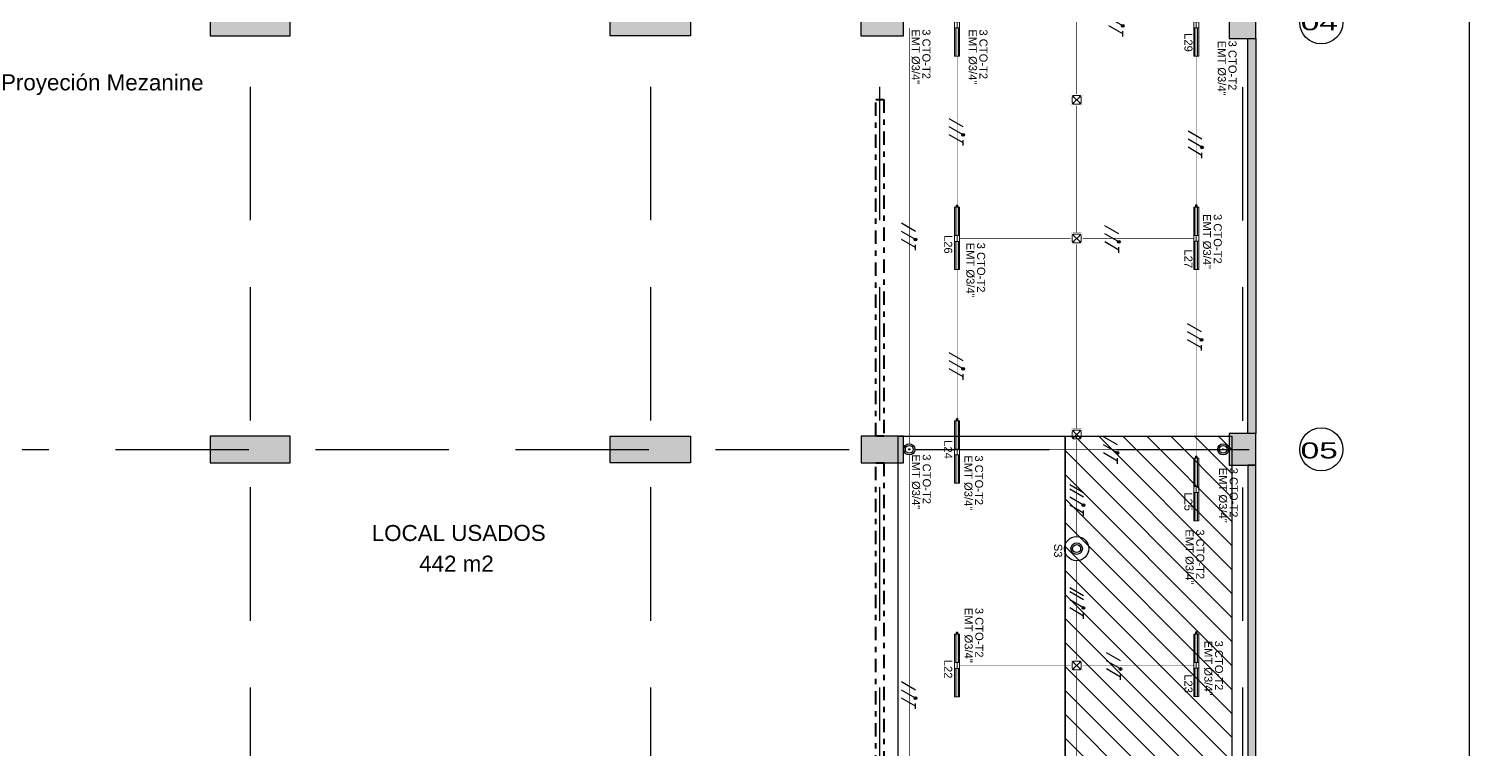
# Model space of a CAD drawing. Header units: metres. Extents: x 86 to 503, y -25 to 1141.
# Drawn here: x 204.67 to 231.67, y 149.17 to 162.66 of the extents above; entities that cross this region are included whole.
import ezdxf
from ezdxf.enums import TextEntityAlignment as Align
from ezdxf.lldxf.tags import DXFTag

# ---------------------------------------------------------------- set-up
doc = ezdxf.new("R2010")
doc.units = ezdxf.units.M
doc.linetypes.add('DASHDOT2', pattern=[0.5, 0.25, -0.125, 0, -0.125])
doc.linetypes.add('LÍNEAS_OCULTASX2', pattern=[0.75, 0.5, -0.25])
for name, color, linetype in [('-ALAMBRADO', 7, 'Continuous'), ('1amobla', 2, 'Continuous'), ('AREA PARQUEO', 253, 'Continuous'), ('CAJA DE PASO', 86, 'Continuous'), ('GG_ILUMINACIÓN 04', 210, 'Continuous'), ('GG_PISO 1', 251, 'Continuous'), ('SENSOR MOVIMIENTO', 3, 'Continuous'), ('sensores', 3, 'Continuous')]:
    doc.layers.add(name, color=color, linetype=linetype)
for name, color, linetype, lineweight in [('-CN-GYD-INTERRUPTORES DE PARED', 3, 'Continuous', 20), ('-CN-GYD-LUMINARIA LED HERMETICA', 1, 'Continuous', 5), ('-CN-GYD-TUBERÍA PRINCIPAL ILUMINACION', 5, 'Continuous', 5), ('-CN-GYD-TUBERÍA TOMACORRIENTE PVC', 86, 'Continuous', 18), ('_TEXTO', 7, 'Continuous', 9), ('Piso', 253, 'Continuous', 30), ('TEXTOS', 250, 'Continuous', 20)]:
    doc.layers.add(name, color=color, linetype=linetype, lineweight=lineweight)
doc.layers.add('JCA_HATCH 254', color=7, linetype='Continuous', true_color=0xc2c2c2)
doc.layers.add('Muro', color=7, linetype='Continuous', lineweight=40, true_color=0x424242)
doc.styles.add('CORPORATIVO', font='simplex.shx')
doc.styles.get("Standard").update_dxf_attribs({"font": 'arial.ttf'})
doc.styles.add('style2', font='arial.ttf', dxfattribs={"width": 1.5})
tags = doc.linetypes.add('EMT_LINE', pattern='A,0.5,-0.2,["EMT",Standard,S=0.1,R=0,X=-0.1,Y=-0.05],-0.25', length=0.95).pattern_tags.tags
tags[6] = DXFTag(74, 10)
pattern_1 = [(270, (73.633, -1.35), (10.40324, -6.00631), [1.50158, -10.51105]), (360, (73.6335, -2.101), (10.40324, 6.00631), [0.75079, -20.05569]), (360, (73.6335, -2.289), (10.40324, 6.00631), [0.60063, -20.20584]), (360, (73.6335, -1.9134), (10.40324, 6.00631), [0.60063, -20.20584]), (330, (73.633, -2.477), (10.40324, 6.00631), [0.4805, -11.53212]), (30, (73.633, -1.726), (4e-09, 12.01262), [0.4805, -11.53212])]

# ---------------------------------------------------------------- blocks, each defined once
blk = doc.blocks.new('GG_HERMETICA')
h = blk.add_hatch()
h.set_pattern_fill('SWAMP', color=252, scale=0.472938, angle=270)
h.set_pattern_definition(pattern_1)
h.paths.add_polyline_path([(-20, -30), (-20, 17), (-550, 17), (-550, -30)])
h = blk.add_hatch()
h.set_pattern_fill('SWAMP', color=252, scale=0.472938, angle=270)
h.set_pattern_definition(pattern_1)
h.paths.add_polyline_path([(620, -30), (620, 17), (90, 17), (90, -30)])
at = {"layer": '-CN-GYD-INTERRUPTORES DE PARED', "color": 1, "extrusion": (0, 0, -1)}
for p, q in [((-550, -53), (-550, 40)), ((-550, 40), (-525, 40)), ((-525, 40), (-20, 40)), ((90, 40), (620, 40)), ((620, 40), (620, -53)), ((-20, -53), (-550, -53)), ((594, -53), (90, -53)), ((620, -53), (594, -53))]:
    blk.add_line(p, q, dxfattribs=at)
at = {"layer": '-CN-GYD-INTERRUPTORES DE PARED', "color": 1}
for p, q in [((90, 40), (-20, 40)), ((-20, 40), (-20, -53)), ((90, -53), (90, 40)), ((622, 6), (620, 6)), ((620, 6), (620, -6)), ((622, 10), (623, 11)), ((622, 8), (622, 10)), ((622, 7), (622, 8)), ((622, 5), (622, 7)), ((622, -6), (622, 6)), ((623, 4), (622, 5)), ((622, -3), (623, 1)), ((623, 11), (623, 11)), ((623, 11), (630, 11)), ((623, 1), (623, 4)), ((623, 1), (623, 1)), ((630, 11), (630, 6)), ((630, 6), (631, 6)), ((631, 6), (631, 9)), ((631, 9), (639, 9)), ((639, 9), (639, 6)), ((639, 6), (640, 6)), ((640, 10), (650, 10)), ((640, 6), (640, 10)), ((650, 10), (652, 8)), ((652, 8), (656, 8)), ((656, 8), (658, 8)), ((658, 8), (661, 5)), ((661, 5), (661, -6)), ((-20, -6), (90, -6)), ((620, -19), (620, -6)), ((622, -19), (620, -19)), ((622, -6), (622, -3)), ((622, -6), (622, -9)), ((622, -6), (622, -19)), ((622, -9), (623, -13)), ((623, -17), (622, -18)), ((622, -18), (622, -19)), ((622, -19), (622, -21)), ((622, -21), (622, -22)), ((622, -22), (623, -24)), ((623, -13), (623, -14)), ((623, -14), (623, -17)), ((623, -24), (623, -24)), ((623, -24), (630, -24)), ((630, -24), (630, -19)), ((630, -19), (631, -19)), ((631, -19), (631, -22)), ((631, -22), (639, -22)), ((639, -22), (639, -19)), ((639, -19), (640, -19)), ((640, -19), (640, -22)), ((640, -22), (650, -22)), ((650, -22), (652, -20)), ((652, -20), (656, -20)), ((656, -20), (658, -20)), ((658, -20), (661, -17)), ((661, -17), (661, -6))]:
    blk.add_line(p, q, dxfattribs=at)
for points in [[(623, 4), (630, 4)], [(623, 1), (630, 1)], [(629, 11), (629, 4), (629, 1), (629, -6)], [(630, 6), (630, -6)], [(631, 6), (631, -6)], [(639, 2), (631, 2)], [(639, 6), (639, -6)], [(640, 6), (640, -6)], [(640, 1), (650, 1), (650, 3), (640, 3)], [(650, 3), (652, 5)], [(650, 1), (652, -3)], [(652, 8), (652, -6)], [(-20, -53), (90, -53)], [(623, -14), (630, -14)], [(623, -17), (630, -17)], [(629, -24), (629, -17), (629, -14), (629, -6)], [(630, -19), (630, -6)], [(631, -19), (631, -6)], [(639, -15), (631, -15)], [(639, -19), (639, -6)], [(640, -19), (640, -6)], [(640, -14), (650, -14), (650, -15), (640, -15)], [(650, -14), (652, -10)], [(650, -15), (652, -17)], [(652, -20), (652, -6)]]:
    blk.add_lwpolyline(points, dxfattribs=at)
at = {"color": 1}
for points in [[(-20, 17), (-20, -30), (-550, -30), (-550, 17)], [(620, 17), (620, -30), (90, -30), (90, 17)]]:
    blk.add_lwpolyline(points, close=True, dxfattribs=at)
blk = doc.blocks.new('Caja de paso')
at = {"layer": '-CN-GYD-TUBERÍA TOMACORRIENTE PVC', "const_width": 0.00173}
blk.add_lwpolyline([(-0.111, 0.067), (-0.111, -0.067, 0.414214), (-0.067, -0.111), (0.067, -0.111, 0.414214), (0.111, -0.067), (0.111, 0.067, 0.414214), (0.067, 0.111), (-0.067, 0.111, 0.414214)], format="xyb", close=True, dxfattribs=at)
at = {"layer": '-CN-GYD-TUBERÍA TOMACORRIENTE PVC'}
blk.add_lwpolyline([(-0.057, -0.082), (0.057, -0.082, 0.414214), (0.082, -0.057), (0.082, 0.057, 0.414214), (0.057, 0.082), (-0.057, 0.082, 0.414214), (-0.082, 0.057), (-0.082, -0.057, 0.414214)], format="xyb", close=True, dxfattribs=at)
at = {"layer": '-CN-GYD-TUBERÍA TOMACORRIENTE PVC', "linetype": 'LÍNEAS_OCULTASX2'}
for points in [[(-0.057, 0.057), (0.057, -0.057)], [(0.057, 0.057), (-0.057, -0.057)]]:
    blk.add_lwpolyline(points, dxfattribs=at)
at = {"layer": '-CN-GYD-TUBERÍA TOMACORRIENTE PVC'}
for centre in [(-0.057, 0.057), (0.057, 0.057), (-0.057, -0.057), (0.057, -0.057)]:
    blk.add_circle(centre, 0.00665, dxfattribs=at)
blk = doc.blocks.new('Sensor 360º_')
at = {"layer": 'SENSOR MOVIMIENTO'}
for radius in [0.113, 0.054, 0.0375]:
    blk.add_circle((0, 0), radius, dxfattribs=at)
blk = doc.blocks.new('GG_BALA PISO 1')
at = {"lineweight": 5}
h = blk.add_hatch(dxfattribs=at)
h.set_pattern_fill('ANSI31', color=8, scale=10)
h.set_pattern_definition([(45, (0, 0), (-0.88388, 0.88388), [])])
edge = h.paths.add_edge_path()
edge.add_arc((0, 0), 4.51, 0, 360)
blk.add_circle((0, 0), 42)
at = {"color": 8}
for radius in [29.3, 4.51]:
    blk.add_circle((0, 0), radius, dxfattribs=at)
at = {"color": 7, "style": 'CORPORATIVO', "flags": 1}
for tag, p in [('TIPOCONTROL', (-45, 0)), ('CONTROL', (-45, 10)), ('ACTUADOR', (-45, -10))]:
    blk.add_attdef(tag, text='', height=2, dxfattribs=at).set_placement(p, align=Align.MIDDLE_RIGHT)
at = {"color": 7, "style": 'CORPORATIVO'}
blk.add_attdef('IDENTIFICACION', text='', height=2, dxfattribs=at).set_placement((0, 92), align=Align.BOTTOM_CENTER)
at = {"color": 7, "style": 'CORPORATIVO', "flags": 1}
for tag, p in [('FABRICANTE', (45, 16)), ('REFERENCIA', (45, 5)), ('LOCALIZACION', (45, -5)), ('POTENCIA', (45, -16))]:
    blk.add_attdef(tag, text='', height=2, dxfattribs=at).set_placement(p, align=Align.MIDDLE_LEFT)
at = {"color": 7, "style": 'CORPORATIVO'}
blk.add_attdef('CIRCUITO', text='', height=2, dxfattribs=at).set_placement((22, -101), align=Align.TOP_LEFT)
blk = doc.blocks.new('2x')
at = {"layer": '-ALAMBRADO'}
h = blk.add_hatch(color=256, dxfattribs=at)
edge = h.paths.add_edge_path()
edge.add_arc((0.075, 0.13), 0.025, 0, 360)
for p, q in [((-0.075, 0.13), (-0.225, -0.13)), ((0.075, 0.13), (-0.075, -0.13)), ((0.225, 0.13), (0.075, -0.13))]:
    blk.add_line(p, q, dxfattribs=at)
blk.add_lwpolyline([(0.275, 0.13), (0.175, 0.13)], dxfattribs=at)
blk.add_circle((0.075, 0.13), 0.025, dxfattribs=at)
blk = doc.blocks.new('*U50')
at = {"layer": '-ALAMBRADO'}
blk.add_blockref('2x', (0, 0), dxfattribs=at)
blk = doc.blocks.new('3x')
at = {"layer": '-ALAMBRADO'}
h = blk.add_hatch(color=256, dxfattribs=at)
edge = h.paths.add_edge_path()
edge.add_arc((0.078, 0.13), 0.025, 0, 360)
for p, q in [((-0.152, 0.13), (-0.302, -0.13)), ((-0.072, 0.13), (-0.222, -0.13)), ((0.078, 0.13), (-0.072, -0.13)), ((0.228, 0.13), (0.078, -0.13))]:
    blk.add_line(p, q, dxfattribs=at)
blk.add_lwpolyline([(0.278, 0.13), (0.178, 0.13)], dxfattribs=at)
blk.add_circle((0.078, 0.13), 0.025, dxfattribs=at)
blk = doc.blocks.new('*U62')
at = {"layer": '-ALAMBRADO'}
blk.add_blockref('3x', (0, 0), dxfattribs=at)
blk = doc.blocks.new('estructura etapa 3')
at = {"layer": 'GG_PISO 1'}
h = blk.add_hatch(color=256, dxfattribs=at)
h.paths.add_polyline_path([(-91.651, -6658.124), (-91.651, -6657.624), (-92.35, -6657.624), (-92.35, -6658.124)])
h.paths.add_polyline_path([(-49.354, -6658.124), (-49.354, -6657.624), (-50.055, -6657.624), (-50.055, -6658.124)])
h.paths.add_polyline_path([(-55.954, -6658.124), (-55.954, -6657.624), (-56.753, -6657.624), (-56.753, -6658.124)])
h.paths.add_polyline_path([(-76.45, -6659.124), (-76.95, -6659.124), (-76.95, -6657.624), (-76.45, -6657.624)])
h.paths.add_polyline_path([(-83.95, -6659.124), (-84.45, -6659.124), (-84.45, -6657.624), (-83.95, -6657.624)])
h.paths.add_polyline_path([(-60.452, -6659.124), (-60.952, -6659.124), (-60.952, -6657.624), (-60.452, -6657.624)])
h.paths.add_polyline_path([(-67.95, -6659.124), (-68.45, -6659.124), (-68.45, -6657.624), (-67.95, -6657.624)])
h.paths.add_polyline_path([(-91.85, -6668.199), (-91.851, -6667.599), (-92.35, -6667.599), (-92.349, -6668.199)])
h.paths.add_polyline_path([(-49.354, -6668.199), (-49.354, -6667.599), (-49.854, -6667.599), (-49.854, -6668.199)])
h.paths.add_polyline_path([(-55.954, -6668.149), (-55.954, -6667.649), (-56.854, -6667.649), (-56.854, -6668.149)])
h.paths.add_polyline_path([(-59.952, -6667.649), (-59.952, -6668.149), (-61.452, -6668.149), (-61.452, -6667.649)])
h.paths.add_polyline_path([(-75.95, -6667.649), (-75.95, -6668.149), (-77.45, -6668.149), (-77.45, -6667.649)])
h.paths.add_polyline_path([(-68.95, -6667.649), (-68.95, -6668.149), (-67.45, -6668.149), (-67.45, -6667.649)])
h.paths.add_polyline_path([(-84.95, -6667.649), (-84.95, -6668.149), (-83.45, -6668.149), (-83.45, -6667.649)])
h.paths.add_polyline_path([(-91.85, -6676.199), (-91.85, -6675.599), (-92.349, -6675.599), (-92.349, -6676.199)])
h.paths.add_polyline_path([(-49.354, -6676.199), (-49.354, -6675.599), (-49.854, -6675.599), (-49.854, -6676.199)])
h.paths.add_polyline_path([(-55.954, -6676.149), (-55.954, -6675.649), (-56.754, -6675.649), (-56.754, -6676.149)])
h.paths.add_polyline_path([(-59.952, -6675.649), (-59.952, -6676.149), (-61.452, -6676.149), (-61.452, -6675.649)])
h.paths.add_polyline_path([(-75.95, -6675.649), (-75.95, -6676.149), (-77.45, -6676.149), (-77.45, -6675.649)])
h.paths.add_polyline_path([(-68.95, -6675.649), (-68.95, -6676.149), (-67.45, -6676.149), (-67.45, -6675.649)])
h.paths.add_polyline_path([(-84.95, -6675.649), (-84.95, -6676.149), (-83.45, -6676.149), (-83.45, -6675.649)])
h.paths.add_polyline_path([(-91.847, -6686.299), (-91.851, -6685.699), (-92.35, -6685.699), (-92.346, -6686.299)])
h.paths.add_polyline_path([(-49.354, -6686.299), (-49.354, -6685.699), (-49.854, -6685.699), (-49.854, -6686.299)])
h.paths.add_polyline_path([(-55.954, -6686.249), (-55.954, -6685.749), (-56.754, -6685.749), (-56.754, -6686.249)])
h.paths.add_polyline_path([(-59.952, -6685.749), (-59.952, -6686.249), (-61.452, -6686.249), (-61.452, -6685.749)])
h.paths.add_polyline_path([(-75.95, -6685.749), (-75.95, -6686.249), (-77.45, -6686.249), (-77.45, -6685.749)])
h.paths.add_polyline_path([(-68.95, -6685.749), (-68.95, -6686.249), (-67.45, -6686.249), (-67.45, -6685.749)])
h.paths.add_polyline_path([(-84.95, -6685.749), (-84.95, -6686.249), (-83.45, -6686.249), (-83.45, -6685.749)])
h.paths.add_polyline_path([(-49.353, -6694.294), (-49.354, -6693.699), (-49.855, -6693.699), (-49.854, -6694.294)])
h.paths.add_polyline_path([(-55.954, -6694.249), (-55.954, -6693.749), (-56.753, -6693.749), (-56.753, -6694.249)])
h.paths.add_polyline_path([(-91.651, -6694.249), (-91.651, -6693.749), (-92.35, -6693.749), (-92.35, -6694.249)])
h.paths.add_polyline_path([(-59.952, -6693.749), (-59.952, -6694.249), (-61.452, -6694.249), (-61.452, -6693.749)])
h.paths.add_polyline_path([(-75.95, -6693.749), (-75.95, -6694.249), (-77.45, -6694.249), (-77.45, -6693.749)])
h.paths.add_polyline_path([(-68.95, -6693.749), (-68.95, -6694.249), (-67.45, -6694.249), (-67.45, -6693.749)])
h.paths.add_polyline_path([(-84.95, -6693.749), (-84.95, -6694.249), (-83.45, -6694.249), (-83.45, -6693.749)])
h.paths.add_polyline_path([(-49.358, -6703.974), (-49.353, -6703.374), (-49.854, -6703.374), (-49.859, -6703.974)])
h.paths.add_polyline_path([(-55.954, -6703.924), (-55.954, -6703.424), (-56.753, -6703.424), (-56.753, -6703.924)])
h.paths.add_polyline_path([(-67.95, -6704.924), (-67.95, -6703.424), (-68.45, -6703.424), (-68.45, -6704.924)])
h.paths.add_polyline_path([(-91.651, -6703.924), (-91.651, -6703.424), (-92.35, -6703.424), (-92.35, -6703.924)])
h.paths.add_polyline_path([(-61.847, -6703.424), (-60.347, -6703.424), (-60.347, -6703.924), (-61.847, -6703.924)])
h.paths.add_polyline_path([(-83.95, -6704.924), (-83.95, -6703.424), (-84.45, -6703.424), (-84.45, -6704.924)])
h.paths.add_polyline_path([(-76.45, -6704.924), (-76.45, -6703.424), (-76.95, -6703.424), (-76.95, -6704.924)])
h.paths.add_polyline_path([(-49.354, -6711.949), (-49.354, -6711.449), (-50.054, -6711.449), (-50.054, -6711.949)])
h.paths.add_polyline_path([(-55.954, -6711.949), (-55.954, -6711.449), (-56.654, -6711.449), (-56.654, -6711.949)])
h.paths.add_polyline_path([(-91.65, -6711.949), (-91.65, -6711.449), (-92.35, -6711.449), (-92.35, -6711.949)])
h.paths.add_polyline_path([(-60.952, -6711.949), (-60.952, -6709.549), (-60.452, -6709.549), (-60.452, -6711.949)])
h.paths.add_polyline_path([(-68.45, -6709.549), (-68.45, -6711.949), (-67.95, -6711.949), (-67.95, -6709.549)])
h.paths.add_polyline_path([(-76.95, -6709.549), (-76.95, -6711.949), (-76.45, -6711.949), (-76.45, -6709.549)])
h.paths.add_polyline_path([(-83.95, -6709.549), (-83.95, -6711.949), (-84.45, -6711.949), (-84.45, -6709.549)])
at = {"layer": 'GG_PISO 1', "color": 253, "linetype": 'LÍNEAS_OCULTASX2', "ltscale": 5}
for p, q in [((-68.2, -6657.208), (-68.2, -6714.914)), ((-60.702, -6657.208), (-60.702, -6714.914)), ((-60.702, -6657.208), (-60.702, -6714.914)), ((-56.404, -6657.208), (-56.404, -6714.839)), ((-49.604, -6657.211), (-49.604, -6714.839)), ((-93.228, -6693.999), (-48.565, -6693.999))]:
    blk.add_line(p, q, dxfattribs=at)
at = {"layer": 'GG_PISO 1', "color": 0}
for points in [[(-68.95, -6685.749), (-68.95, -6686.249), (-67.45, -6686.249), (-67.45, -6685.749)], [(-59.952, -6685.749), (-59.952, -6686.249), (-61.452, -6686.249), (-61.452, -6685.749)], [(-55.954, -6686.249), (-55.954, -6685.749), (-56.754, -6685.749), (-56.754, -6686.249)], [(-49.354, -6686.299), (-49.354, -6685.699), (-49.854, -6685.699), (-49.854, -6686.299)], [(-49.353, -6694.294), (-49.354, -6693.699), (-49.855, -6693.699), (-49.854, -6694.294)], [(-68.95, -6693.749), (-68.95, -6694.249), (-67.45, -6694.249), (-67.45, -6693.749)], [(-59.952, -6693.749), (-59.952, -6694.249), (-61.452, -6694.249), (-61.452, -6693.749)], [(-55.954, -6694.249), (-55.954, -6693.749), (-56.753, -6693.749), (-56.753, -6694.249)]]:
    blk.add_lwpolyline(points, close=True, dxfattribs=at)
at = {"layer": 'GG_PISO 1', "linetype": 'Continuous'}
for centre in [(-48.127, -6685.999), (-48.127, -6693.999)]:
    blk.add_circle(centre, 0.404, dxfattribs=at)
at = {"layer": 'GG_PISO 1', "style": 'style2', "width": 1.5}
for s, p in [('04', (-48.511, -6686.148)), ('05', (-48.514, -6694.168))]:
    blk.add_text(s, height=0.3, rotation=0.0293, dxfattribs=at).set_placement(p)
blk = doc.blocks.new('A$C2bc9fe95')
at = {"layer": 'JCA_HATCH 254'}
for points in [[(49.24, 29.85), (49.24, 22.45), (49.09, 22.45), (49.09, 29.85)], [(49.092, 12.775), (49.242, 12.775), (49.242, 21.854), (49.092, 21.854)]]:
    blk.add_hatch(color=256, dxfattribs=at).paths.add_polyline_path(points)
at = {"layer": 'Piso'}
h = blk.add_hatch(dxfattribs=at)
h.set_pattern_fill('ANSI31', color=256, scale=0.1, angle=-41.916, style=0)
h.set_pattern_definition([(135, (47.3766, 8.64126), (0.2245064, 0.2245064), [])])
h.paths.add_polyline_path([(45.672, 22.401), (45.665, 4.2), (48.798, 4.199), (48.785, 22.401)])
at = {"layer": '1amobla', "color": 4, "linetype": 'Continuous', "ltscale": 0.3}
for p, q in [((49.242, 21.854), (49.092, 21.854)), ((49.092, 21.854), (49.092, 12.775)), ((49.242, 12.775), (49.242, 21.854))]:
    blk.add_line(p, q, dxfattribs=at)
at = {"layer": '1amobla', "color": 7, "linetype": 'Continuous', "ltscale": 0.3, "true_color": 0xffffff}
blk.add_lwpolyline([(0.2, 62.451), (53.241, 62.451), (53.241, 0.2), (0.2, 0.2)], close=True, dxfattribs=at)
at = {"layer": '1amobla', "color": 4, "linetype": 'Continuous', "ltscale": 0.3}
for points in [[(49.24, 29.85), (49.24, 22.45), (49.09, 22.45), (49.09, 29.85), (49.24, 29.85)], [(49.092, 12.775), (49.242, 12.775), (49.242, 21.854), (49.092, 21.854), (49.092, 12.775)]]:
    blk.add_lwpolyline(points, dxfattribs=at)
at = {"layer": 'AREA PARQUEO'}
for points in [[(42.541, 22.4), (45.666, 22.4), (45.666, 4.2), (42.541, 4.2)], [(48.791, 4.2), (45.666, 4.2), (45.666, 22.4), (48.791, 22.4)]]:
    blk.add_lwpolyline(points, close=True, dxfattribs=at)
at = {"layer": 'Muro', "linetype": 'DASHDOT2'}
for points in [[(42.267, 28.706), (42.267, 22.4), (42.117, 22.4), (42.117, 28.706)], [(42.267, 21.9), (42.267, 15.574), (42.117, 15.574), (42.117, 21.9)]]:
    blk.add_lwpolyline(points, close=True, dxfattribs=at)
at = {"layer": 'Muro'}
blk.add_blockref('estructura etapa 3', (98.595, 6716.149), dxfattribs=at)
at = {"layer": 'TEXTOS'}
for s, rotation, p in [('Proyeción Mezanine', 359.9331, (25.722, 28.877)), ('LOCAL USADOS', 0.0669, (32.671, 20.433)), ('442 m2', 0.0669, (33.56, 19.859))]:
    blk.add_text(s, height=0.3, rotation=rotation, dxfattribs=at).set_placement(p)

msp = doc.modelspace()

# ---------------------------------------------------------------- linework, layer by layer
at = {"layer": '-CN-GYD-TUBERÍA PRINCIPAL ILUMINACION', "linetype": 'EMT_LINE', "ltscale": 10, "const_width": 0.01}
for points in [[(224.313, 161.442), (224.313, 164.501)], [(221.175, 154.888), (221.175, 162.678)], [(222.072, 159.361), (222.072, 162.15)], [(226.554, 159.363), (226.554, 162.152)], [(224.313, 158.846), (224.313, 161.22)], [(224.202, 158.735), (222.118, 158.735)], [(224.313, 155.175), (224.313, 158.624)], [(224.424, 158.735), (226.508, 158.735)], [(222.072, 158.15), (222.072, 155.361)], [(226.554, 158.152), (226.554, 154.665)], [(221.28, 154.783), (226.958, 154.783)], [(224.313, 154.953), (224.313, 153.149)], [(221.175, 145.213), (221.175, 154.678)], [(224.313, 152.698), (224.313, 150.846)], [(222.118, 150.734), (224.202, 150.735)], [(224.424, 150.735), (226.508, 150.736)], [(224.313, 146.847), (224.313, 150.624)]]:
    msp.add_lwpolyline(points, dxfattribs=at)

# ---------------------------------------------------------------- block references
at = {"layer": '-CN-GYD-LUMINARIA LED HERMETICA', "xscale": 0.001, "yscale": 0.001, "zscale": 0.001, "rotation": 90}
for p in [(222.066, 162.7), (226.548, 162.702), (222.066, 158.7), (226.548, 158.702), (222.066, 154.7), (226.548, 153.996), (222.066, 150.7), (226.548, 150.702)]:
    msp.add_blockref('GG_HERMETICA', p, dxfattribs=at)
msp.add_blockref('A$C2bc9fe95', (178.429, 132.633))
at = {"layer": '_TEXTO', "linetype": 'Continuous', "ltscale": 10, "xscale": 1.008380571723536, "yscale": 1.008380571723536, "zscale": 0.5041902858617682, "rotation": 270}
for p in [(225.045, 162.792), (222.056, 160.75), (226.531, 160.517), (221.159, 158.792), (224.974, 158.745), (226.523, 156.91), (222.056, 156.366), (224.945, 154.792), (225.002, 150.745), (221.159, 150.2)]:
    msp.add_blockref('*U50', p, dxfattribs=at)
at = {"layer": '_TEXTO', "linetype": 'Continuous', "ltscale": 10, "zscale": 320, "rotation": 270}
for p in [(224.312, 153.816, 0), (224.312, 151.89, 0)]:
    msp.add_blockref('*U62', p, dxfattribs=at)
at = {"layer": 'CAJA DE PASO', "linetype": 'Continuous', "ltscale": 10, "zscale": 45.18280937220077}
for p in [(224.313, 161.331), (224.313, 158.735), (224.313, 155.064), (224.313, 150.735)]:
    msp.add_blockref('Caja de paso', p, dxfattribs=at)
at = {"layer": 'GG_ILUMINACIÓN 04', "ltscale": 0.15, "xscale": 0.0025, "yscale": 0.0025, "zscale": 0.001}
for p in [(221.175, 154.783), (227.059, 154.783)]:
    msp.add_blockref('GG_BALA PISO 1', p, dxfattribs=at)
at = {"layer": 'sensores', "xscale": 2, "yscale": 2}
msp.add_blockref('Sensor 360º_', (224.313, 152.924), dxfattribs=at)

# ---------------------------------------------------------------- texts
at = {"layer": 'TEXTOS', "char_height": 0.15, "attachment_point": 1, "rotation": 270}
for s, insert, width in [('\\A1;\\pxsm0.8;3 CTO-T2\\PEMT Ø3/4"       ', (221.572, 162.653), 1.02091), ('\\A1;\\pxsm0.8;3 CTO-T2\\PEMT Ø3/4"       ', (222.641, 162.65), 1.02091), ('\\A1;\\pxsm0.8,qc;L29', (226.483, 162.916), 1.02091), ('\\A1;\\pxsm0.8;3 CTO-T2\\PEMT Ø3/4"       ', (227.309, 162.44), 1.02091), ('\\A1;\\pxsm0.8;3 CTO-T2\\PEMT Ø3/4"       ', (227.032, 159.192), 1.02091), ('\\A1;\\pxsm0.8,qc;L26', (221.98, 159.135), 1.02091), ('\\A1;\\pxsm0.8;3 CTO-T2\\PEMT Ø3/4"       ', (222.597, 158.655), 1.02091), ('\\A1;\\pxsm0.8,qc;L27', (226.483, 158.864), 1.02091), ('\\A1;\\pxsm0.8,qc;L24', (221.98, 155.291), 1.02091), ('\\A1;\\pxsm0.8;3 CTO-T2\\PEMT Ø3/4"       ', (221.578, 154.691), 1.02091), ('\\A1;\\pxsm0.8;3 CTO-T2\\PEMT Ø3/4"       ', (222.559, 154.671), 1.02091), ('\\A1;\\pxsm0.8;3 CTO-T2\\PEMT Ø3/4"       ', (227.332, 154.439), 1.02091), ('\\A1;\\pxsm0.8,qc;L25', (226.483, 154.315), 1.02091), ('\\A1;\\pxsm0.8;3 CTO-T2\\PEMT Ø3/4"       ', (226.704, 153.284), 1.02091), ('\\A1;\\pxsm0.8;S3', (224.041, 153.014), 1.09253), ('\\A1;\\pxsm0.8;3 CTO-T2\\PEMT Ø3/4"       ', (222.563, 151.815), 1.02091), ('\\A1;\\pxsm0.8;3 CTO-T2\\PEMT Ø3/4"       ', (227.056, 151.201), 1.02091), ('\\A1;\\pxsm0.8,qc;L22', (221.98, 151.177), 1.02091), ('\\A1;\\pxsm0.8,qc;L23', (226.483, 150.906), 1.02091)]:
    msp.add_mtext(s, dxfattribs=dict(at, insert=insert, width=width))

doc.saveas('drawing.dxf')
